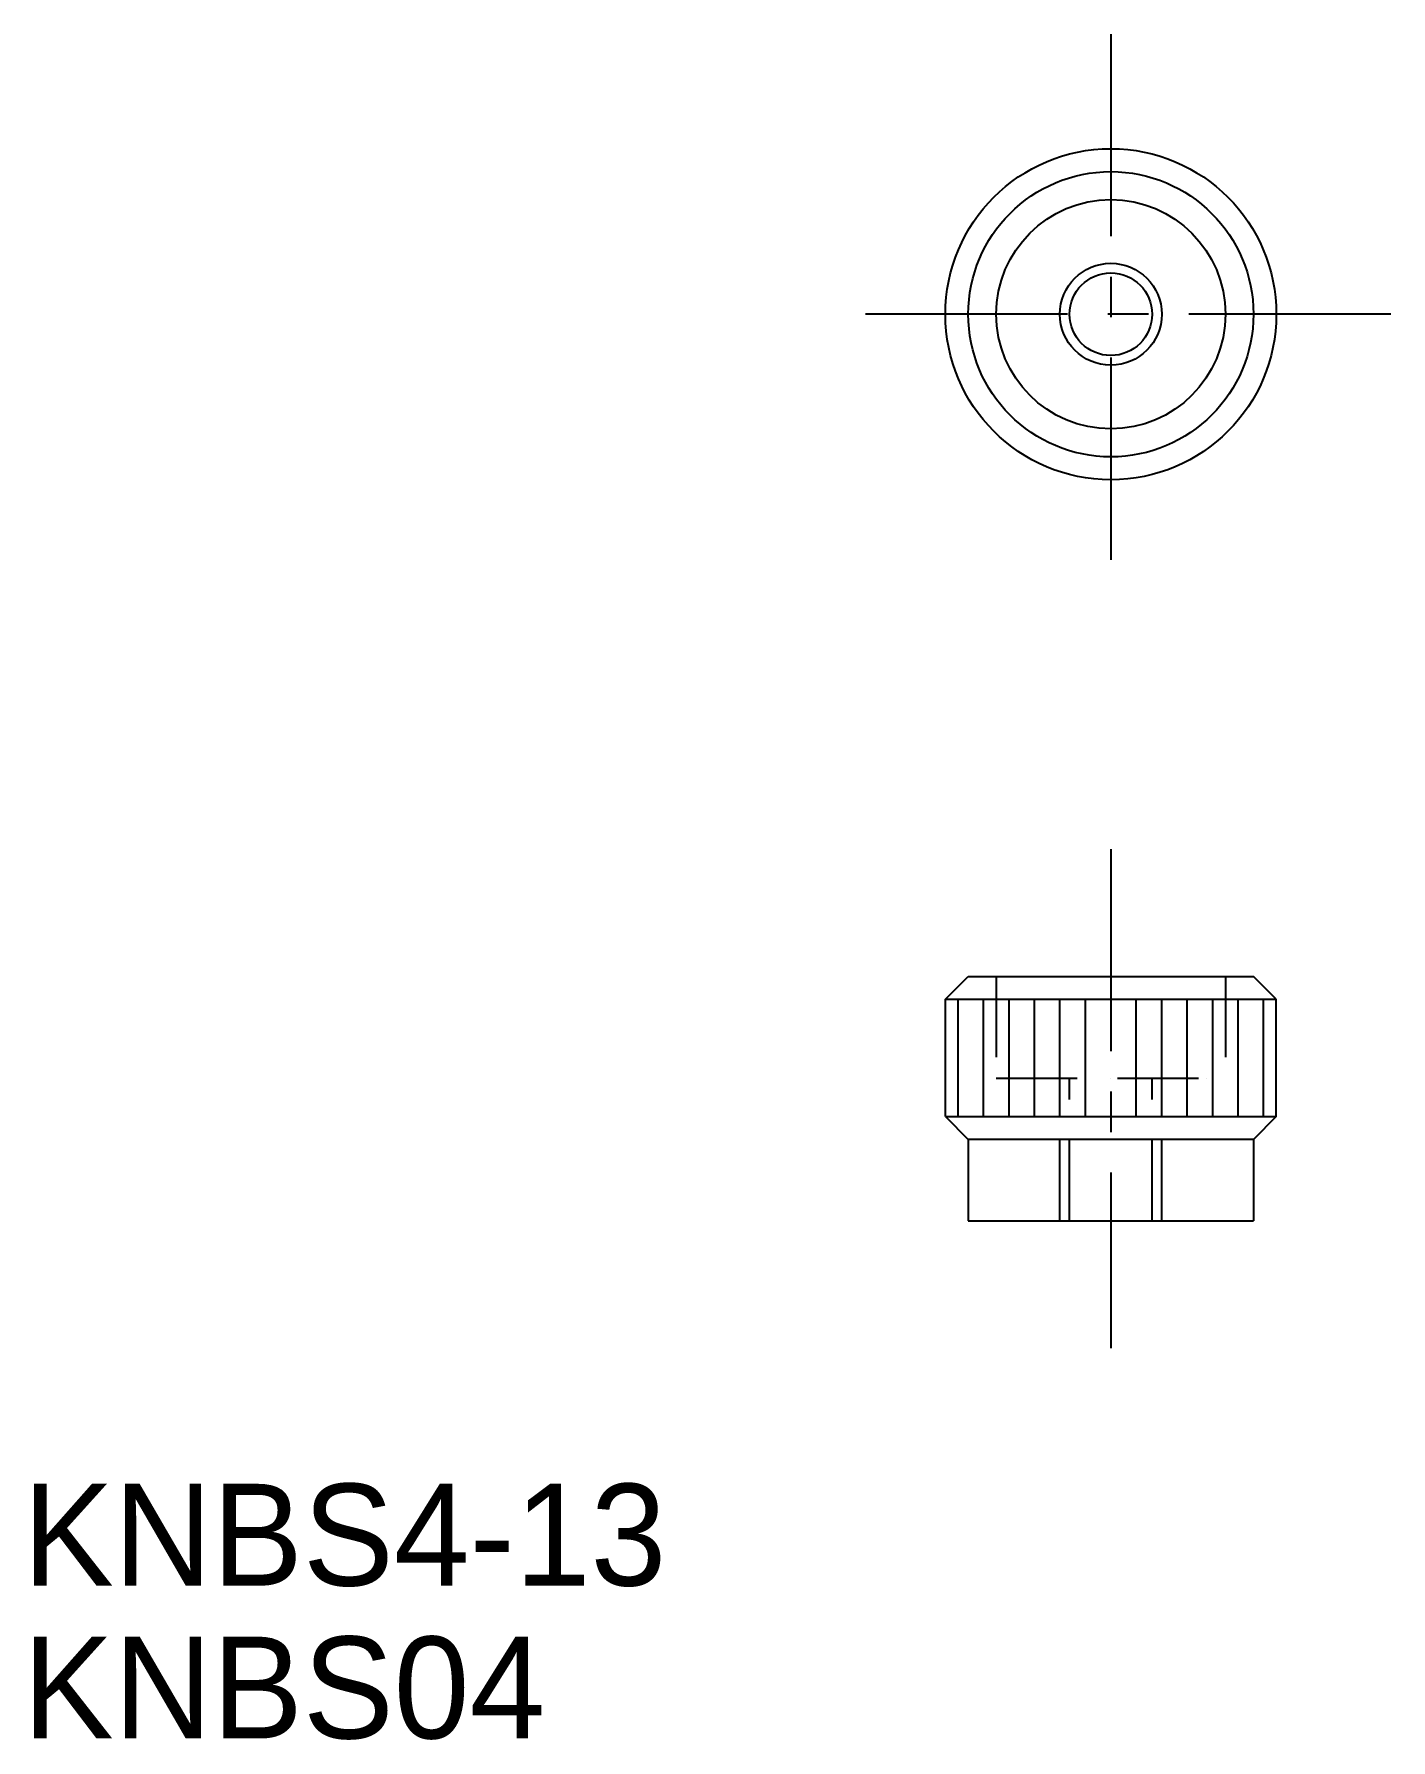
# Model space of a CAD drawing. Extents: x 92.8 to 146.1, y 63.9 to 130.9.
import ezdxf

# ---------------------------------------------------------------- set-up
doc = ezdxf.new("R2010")
doc.units = 0
doc.header["$LTSCALE"] = 0.25
doc.linetypes.add('CENTER', pattern=[50.8, 31.75, -6.35, 6.35, -6.35])
doc.linetypes.add('DASHED', pattern=[19.05, 12.7, -6.35])
doc.layers.get('0').update_dxf_attribs({"linetype": 'CONTINUOUS'})
doc.layers.add('CENTER', color=1, linetype='CENTER')

msp = doc.modelspace()

# ---------------------------------------------------------------- linework, layer by layer
at = {"color": 7, "linetype": 'CONTINUOUS'}
for p, q in [((128.588, 93.012), (129.488, 93.912)), ((129.488, 93.912), (140.688, 93.912)), ((141.588, 93.012), (140.688, 93.912)), ((128.588, 93.012), (141.588, 93.012)), ((128.588, 88.412), (128.588, 93.012)), ((129.088, 88.412), (129.088, 93.012)), ((130.088, 88.412), (130.088, 93.012)), ((131.088, 88.412), (131.088, 93.012)), ((132.088, 88.412), (132.088, 93.012)), ((133.088, 88.412), (133.088, 93.012)), ((134.088, 88.412), (134.088, 93.012)), ((136.088, 88.412), (136.088, 93.012)), ((137.088, 88.412), (137.088, 93.012)), ((138.088, 88.412), (138.088, 93.012)), ((139.088, 88.412), (139.088, 93.012)), ((140.088, 88.412), (140.088, 93.012)), ((141.088, 88.412), (141.088, 93.012)), ((141.588, 88.412), (141.588, 93.012)), ((128.588, 88.412), (129.488, 87.512)), ((128.588, 88.412), (141.588, 88.412)), ((141.588, 88.412), (140.688, 87.512)), ((140.688, 87.512), (129.488, 87.512)), ((129.488, 87.512), (129.488, 84.312)), ((140.688, 87.512), (140.688, 84.312)), ((129.488, 84.312), (140.688, 84.312))]:
    msp.add_line(p, q, dxfattribs=at)
at = {"color": 3, "linetype": 'DASHED'}
for p, q in [((130.588, 93.912), (130.588, 89.912)), ((139.588, 93.912), (139.588, 89.912)), ((130.588, 89.912), (139.588, 89.912)), ((133.088, 84.312), (133.088, 89.912)), ((133.467, 84.312), (133.467, 89.912)), ((136.709, 84.312), (136.709, 89.912)), ((137.088, 84.312), (137.088, 89.912))]:
    msp.add_line(p, q, dxfattribs=at)
for p, q in [((131.338, 89.912), (131.338, 89.912)), ((135.088, 89.912), (135.088, 89.912)), ((138.838, 89.912), (138.838, 89.912))]:
    msp.add_line(p, q)
at = {"color": 7, "linetype": 'CONTINUOUS'}
for radius in [6.5, 5.6, 4.5, 1.621]:
    msp.add_circle((135.088, 119.912), radius, dxfattribs=at)
at = {"color": 3, "linetype": 'CONTINUOUS'}
msp.add_circle((135.088, 119.912), 2, dxfattribs=at)
at = {"layer": 'CENTER', "color": 1, "linetype": 'CENTER'}
for p, q in [((135.088, 130.912), (135.088, 108.912)), ((146.088, 119.912), (124.088, 119.912)), ((135.088, 98.912), (135.088, 79.312))]:
    msp.add_line(p, q, dxfattribs=at)

# ---------------------------------------------------------------- texts
at = {"color": 7, "linetype": 'CONTINUOUS'}
for s, p in [('KNBS4-13', (92.356, 69.988)), ('KNBS04', (92.356, 63.988))]:
    msp.add_text(s, height=4, dxfattribs=at).set_placement(p)

doc.saveas('drawing.dxf')
